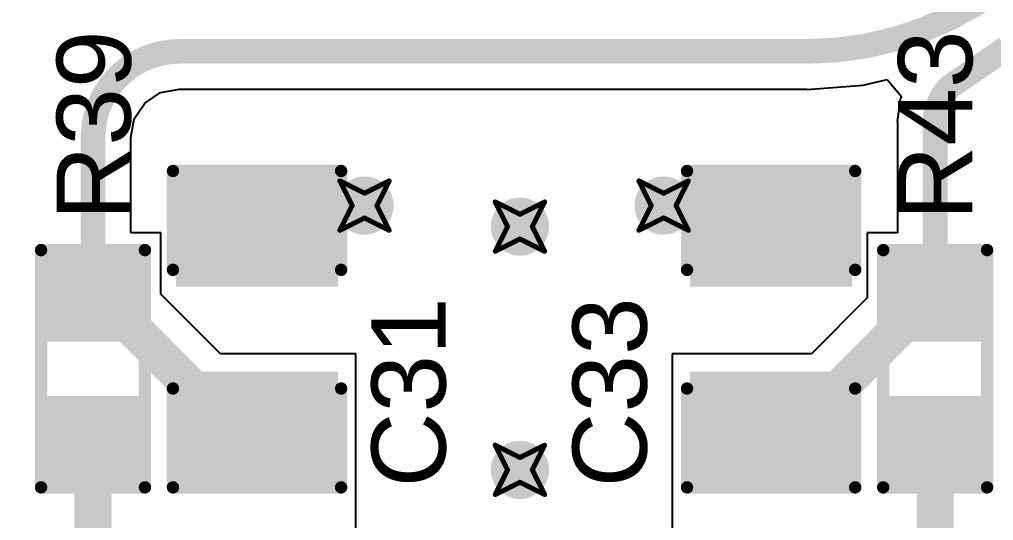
# Model space of a CAD drawing. Header units: inches. Extents: x -0.03 to 9.71, y 0.01 to 4.44.
# Drawn here: x 1.7654 to 2.1592, y 1.3181 to 1.5208 of the extents above; entities that cross this region are included whole.
import ezdxf

# ---------------------------------------------------------------- set-up
doc = ezdxf.new("R2010")
doc.units = ezdxf.units.IN
doc.header["$MEASUREMENT"] = 0
for name, color, linetype in [('Bottom Layer', 5, 'Continuous'), ('Drill Drawing', 1, 'Continuous'), ('Layer 1', 16, 'Continuous'), ('Layer 2', 76, 'Continuous'), ('Top Layer', 1, 'Continuous'), ('Top Overlay', 2, 'Continuous'), ('Top Paste', 8, 'Continuous'), ('Top Solder', 216, 'Continuous'), ('Via Holes', 16, 'Continuous')]:
    doc.layers.add(name, color=color, linetype=linetype)
doc.styles.add('Arial', font='', dxfattribs={"height": 0.2})
doc.styles.get('Arial').set_extended_font_data('Arial')

# ---------------------------------------------------------------- blocks, each defined once
blk = doc.blocks.new('R___0603_54')
at = {"layer": 'Top Layer'}
for points in [[(-0.015, 0.0175), (-0.015, -0.0175), (-0.045, -0.0175), (-0.045, 0.0175)], [(0.045, 0.0175), (0.045, -0.0175), (0.015, -0.0175), (0.015, 0.0175)]]:
    blk.add_hatch(color=1, dxfattribs=at).paths.add_polyline_path(points)
at = {"layer": 'Top Paste'}
for points in [[(-0.015, 0.0175), (-0.015, -0.0175), (-0.045, -0.0175), (-0.045, 0.0175)], [(0.045, 0.0175), (0.045, -0.0175), (0.015, -0.0175), (0.015, 0.0175)]]:
    blk.add_hatch(color=8, dxfattribs=at).paths.add_polyline_path(points)
at = {"layer": 'Top Solder'}
for points in [[(-0.011, 0.0215), (-0.011, -0.0215), (-0.049, -0.0215), (-0.049, 0.0215)], [(0.049, 0.0215), (0.049, -0.0215), (0.011, -0.0215), (0.011, 0.0215)]]:
    blk.add_hatch(color=216, dxfattribs=at).paths.add_polyline_path(points)
at = {"layer": 'Top Overlay'}
for points in [[(-0.048, 0.021, 0.005, 0.005, 0), (0.048, 0.021, 0.005, 0.005, 0)], [(-0.048, 0.021, 0.005, 0.005, 0), (-0.048, -0.021, 0.005, 0.005, 0)], [(0.048, 0.021, 0.005, 0.005, 0), (0.048, -0.021, 0.005, 0.005, 0)], [(-0.048, -0.021, 0.005, 0.005, 0), (0.048, -0.021, 0.005, 0.005, 0)]]:
    blk.add_lwpolyline(points, format="xyseb", dxfattribs=at)
for points in [[(-0.04925, 0.021, 0.0025, 0.0025, 1), (-0.04675, 0.021, 0.0025, 0.0025, 1)], [(-0.04925, 0.021, 0.0025, 0.0025, 1), (-0.04675, 0.021, 0.0025, 0.0025, 1)], [(0.04675, 0.021, 0.0025, 0.0025, 1), (0.04925, 0.021, 0.0025, 0.0025, 1)], [(0.04675, 0.021, 0.0025, 0.0025, 1), (0.04925, 0.021, 0.0025, 0.0025, 1)], [(-0.04925, -0.021, 0.0025, 0.0025, 1), (-0.04675, -0.021, 0.0025, 0.0025, 1)], [(-0.04925, -0.021, 0.0025, 0.0025, 1), (-0.04675, -0.021, 0.0025, 0.0025, 1)], [(0.04675, -0.021, 0.0025, 0.0025, 1), (0.04925, -0.021, 0.0025, 0.0025, 1)], [(0.04675, -0.021, 0.0025, 0.0025, 1), (0.04925, -0.021, 0.0025, 0.0025, 1)]]:
    blk.add_lwpolyline(points, format="xyseb", close=True, dxfattribs=at)
blk = doc.blocks.new('R___0603_58')
at = {"layer": 'Top Layer'}
for points in [[(-0.015, 0.0175), (-0.015, -0.0175), (-0.045, -0.0175), (-0.045, 0.0175)], [(0.045, 0.0175), (0.045, -0.0175), (0.015, -0.0175), (0.015, 0.0175)]]:
    blk.add_hatch(color=1, dxfattribs=at).paths.add_polyline_path(points)
at = {"layer": 'Top Paste'}
for points in [[(-0.015, 0.0175), (-0.015, -0.0175), (-0.045, -0.0175), (-0.045, 0.0175)], [(0.045, 0.0175), (0.045, -0.0175), (0.015, -0.0175), (0.015, 0.0175)]]:
    blk.add_hatch(color=8, dxfattribs=at).paths.add_polyline_path(points)
at = {"layer": 'Top Solder'}
for points in [[(-0.011, 0.0215), (-0.011, -0.0215), (-0.049, -0.0215), (-0.049, 0.0215)], [(0.049, 0.0215), (0.049, -0.0215), (0.011, -0.0215), (0.011, 0.0215)]]:
    blk.add_hatch(color=216, dxfattribs=at).paths.add_polyline_path(points)
at = {"layer": 'Top Overlay'}
for points in [[(-0.048, 0.021, 0.005, 0.005, 0), (0.048, 0.021, 0.005, 0.005, 0)], [(-0.048, 0.021, 0.005, 0.005, 0), (-0.048, -0.021, 0.005, 0.005, 0)], [(0.048, 0.021, 0.005, 0.005, 0), (0.048, -0.021, 0.005, 0.005, 0)], [(-0.048, -0.021, 0.005, 0.005, 0), (0.048, -0.021, 0.005, 0.005, 0)]]:
    blk.add_lwpolyline(points, format="xyseb", dxfattribs=at)
for points in [[(-0.04925, 0.021, 0.0025, 0.0025, 1), (-0.04675, 0.021, 0.0025, 0.0025, 1)], [(-0.04925, 0.021, 0.0025, 0.0025, 1), (-0.04675, 0.021, 0.0025, 0.0025, 1)], [(0.04675, 0.021, 0.0025, 0.0025, 1), (0.04925, 0.021, 0.0025, 0.0025, 1)], [(0.04675, 0.021, 0.0025, 0.0025, 1), (0.04925, 0.021, 0.0025, 0.0025, 1)], [(-0.04925, -0.021, 0.0025, 0.0025, 1), (-0.04675, -0.021, 0.0025, 0.0025, 1)], [(-0.04925, -0.021, 0.0025, 0.0025, 1), (-0.04675, -0.021, 0.0025, 0.0025, 1)], [(0.04675, -0.021, 0.0025, 0.0025, 1), (0.04925, -0.021, 0.0025, 0.0025, 1)], [(0.04675, -0.021, 0.0025, 0.0025, 1), (0.04925, -0.021, 0.0025, 0.0025, 1)]]:
    blk.add_lwpolyline(points, format="xyseb", close=True, dxfattribs=at)
blk = doc.blocks.new('C___0805_165')
at = {"layer": 'Top Layer'}
for points in [[(-0.06, 0.03), (-0.02, 0.03), (-0.02, -0.03), (-0.06, -0.03)], [(0.02, 0.03), (0.06, 0.03), (0.06, -0.03), (0.02, -0.03)]]:
    blk.add_hatch(color=1, dxfattribs=at).paths.add_polyline_path(points)
at = {"layer": 'Top Paste'}
for points in [[(-0.06, 0.03), (-0.02, 0.03), (-0.02, -0.03), (-0.06, -0.03)], [(0.02, 0.03), (0.06, 0.03), (0.06, -0.03), (0.02, -0.03)]]:
    blk.add_hatch(color=8, dxfattribs=at).paths.add_polyline_path(points)
at = {"layer": 'Top Solder'}
for points in [[(-0.06276, 0.03276), (-0.01724, 0.03276), (-0.01724, -0.03276), (-0.06276, -0.03276)], [(0.01724, 0.03276), (0.06276, 0.03276), (0.06276, -0.03276), (0.01724, -0.03276)]]:
    blk.add_hatch(color=216, dxfattribs=at).paths.add_polyline_path(points)
at = {"layer": 'Top Overlay'}
for points in [[(-0.064, -0.034, 0.005, 0.005, 0), (-0.064, 0.034, 0.005, 0.005, 0)], [(-0.024, 0.034, 0.005, 0.005, 0), (-0.064, 0.034, 0.005, 0.005, 0)], [(0.064, 0.034, 0.005, 0.005, 0), (0.024, 0.034, 0.005, 0.005, 0)], [(0.064, -0.034, 0.005, 0.005, 0), (0.064, 0.034, 0.005, 0.005, 0)], [(-0.024, -0.034, 0.005, 0.005, 0), (-0.064, -0.034, 0.005, 0.005, 0)], [(0.064, -0.034, 0.005, 0.005, 0), (0.024, -0.034, 0.005, 0.005, 0)]]:
    blk.add_lwpolyline(points, format="xyseb", dxfattribs=at)
for points in [[(-0.06525, 0.034, 0.0025, 0.0025, 1), (-0.06275, 0.034, 0.0025, 0.0025, 1)], [(-0.06525, 0.034, 0.0025, 0.0025, 1), (-0.06275, 0.034, 0.0025, 0.0025, 1)], [(-0.02525, 0.034, 0.0025, 0.0025, 1), (-0.02275, 0.034, 0.0025, 0.0025, 1)], [(0.02275, 0.034, 0.0025, 0.0025, 1), (0.02525, 0.034, 0.0025, 0.0025, 1)], [(0.06275, 0.034, 0.0025, 0.0025, 1), (0.06525, 0.034, 0.0025, 0.0025, 1)], [(0.06275, 0.034, 0.0025, 0.0025, 1), (0.06525, 0.034, 0.0025, 0.0025, 1)], [(-0.06525, -0.034, 0.0025, 0.0025, 1), (-0.06275, -0.034, 0.0025, 0.0025, 1)], [(-0.06525, -0.034, 0.0025, 0.0025, 1), (-0.06275, -0.034, 0.0025, 0.0025, 1)], [(-0.02525, -0.034, 0.0025, 0.0025, 1), (-0.02275, -0.034, 0.0025, 0.0025, 1)], [(0.02275, -0.034, 0.0025, 0.0025, 1), (0.02525, -0.034, 0.0025, 0.0025, 1)], [(0.06275, -0.034, 0.0025, 0.0025, 1), (0.06525, -0.034, 0.0025, 0.0025, 1)], [(0.06275, -0.034, 0.0025, 0.0025, 1), (0.06525, -0.034, 0.0025, 0.0025, 1)]]:
    blk.add_lwpolyline(points, format="xyseb", close=True, dxfattribs=at)
blk = doc.blocks.new('C___0805_167')
at = {"layer": 'Top Layer'}
for points in [[(-0.06, 0.03), (-0.02, 0.03), (-0.02, -0.03), (-0.06, -0.03)], [(0.02, 0.03), (0.06, 0.03), (0.06, -0.03), (0.02, -0.03)]]:
    blk.add_hatch(color=1, dxfattribs=at).paths.add_polyline_path(points)
at = {"layer": 'Top Paste'}
for points in [[(-0.06, 0.03), (-0.02, 0.03), (-0.02, -0.03), (-0.06, -0.03)], [(0.02, 0.03), (0.06, 0.03), (0.06, -0.03), (0.02, -0.03)]]:
    blk.add_hatch(color=8, dxfattribs=at).paths.add_polyline_path(points)
at = {"layer": 'Top Solder'}
for points in [[(-0.06276, 0.03276), (-0.01724, 0.03276), (-0.01724, -0.03276), (-0.06276, -0.03276)], [(0.01724, 0.03276), (0.06276, 0.03276), (0.06276, -0.03276), (0.01724, -0.03276)]]:
    blk.add_hatch(color=216, dxfattribs=at).paths.add_polyline_path(points)
at = {"layer": 'Top Overlay'}
for points in [[(-0.064, 0.034, 0.005, 0.005, 0), (-0.064, -0.034, 0.005, 0.005, 0)], [(-0.064, 0.034, 0.005, 0.005, 0), (-0.024, 0.034, 0.005, 0.005, 0)], [(0.024, 0.034, 0.005, 0.005, 0), (0.064, 0.034, 0.005, 0.005, 0)], [(0.064, 0.034, 0.005, 0.005, 0), (0.064, -0.034, 0.005, 0.005, 0)], [(-0.064, -0.034, 0.005, 0.005, 0), (-0.024, -0.034, 0.005, 0.005, 0)], [(0.024, -0.034, 0.005, 0.005, 0), (0.064, -0.034, 0.005, 0.005, 0)]]:
    blk.add_lwpolyline(points, format="xyseb", dxfattribs=at)
for points in [[(-0.06525, 0.034, 0.0025, 0.0025, 1), (-0.06275, 0.034, 0.0025, 0.0025, 1)], [(-0.06525, 0.034, 0.0025, 0.0025, 1), (-0.06275, 0.034, 0.0025, 0.0025, 1)], [(-0.02525, 0.034, 0.0025, 0.0025, 1), (-0.02275, 0.034, 0.0025, 0.0025, 1)], [(0.02275, 0.034, 0.0025, 0.0025, 1), (0.02525, 0.034, 0.0025, 0.0025, 1)], [(0.06275, 0.034, 0.0025, 0.0025, 1), (0.06525, 0.034, 0.0025, 0.0025, 1)], [(0.06275, 0.034, 0.0025, 0.0025, 1), (0.06525, 0.034, 0.0025, 0.0025, 1)], [(-0.06525, -0.034, 0.0025, 0.0025, 1), (-0.06275, -0.034, 0.0025, 0.0025, 1)], [(-0.06525, -0.034, 0.0025, 0.0025, 1), (-0.06275, -0.034, 0.0025, 0.0025, 1)], [(-0.02525, -0.034, 0.0025, 0.0025, 1), (-0.02275, -0.034, 0.0025, 0.0025, 1)], [(0.02275, -0.034, 0.0025, 0.0025, 1), (0.02525, -0.034, 0.0025, 0.0025, 1)], [(0.06275, -0.034, 0.0025, 0.0025, 1), (0.06525, -0.034, 0.0025, 0.0025, 1)], [(0.06275, -0.034, 0.0025, 0.0025, 1), (0.06525, -0.034, 0.0025, 0.0025, 1)]]:
    blk.add_lwpolyline(points, format="xyseb", close=True, dxfattribs=at)

msp = doc.modelspace()

# ---------------------------------------------------------------- hatches: boundary and pattern name
at = {"layer": 'Bottom Layer'}
h = msp.add_hatch(color=5, dxfattribs=at)
edge = h.paths.add_edge_path()
edge.add_arc((1.90488, 1.44551), 0.01181, 0, 360)
h = msp.add_hatch(color=5, dxfattribs=at)
edge = h.paths.add_edge_path()
edge.add_arc((2.02583, 1.44551), 0.01181, 0, 360)
h = msp.add_hatch(color=5, dxfattribs=at)
edge = h.paths.add_edge_path()
edge.add_arc((1.96772, 1.43701), 0.01181, 0, 360)
h = msp.add_hatch(color=5, dxfattribs=at)
edge = h.paths.add_edge_path()
edge.add_arc((1.96772, 1.33858), 0.01181, 0, 360)
at = {"layer": 'Layer 1'}
h = msp.add_hatch(color=16, dxfattribs=at)
edge = h.paths.add_edge_path()
edge.add_arc((1.90488, 1.44551), 0.01181, 0, 360)
h = msp.add_hatch(color=16, dxfattribs=at)
edge = h.paths.add_edge_path()
edge.add_arc((2.02583, 1.44551), 0.01181, 0, 360)
h = msp.add_hatch(color=16, dxfattribs=at)
edge = h.paths.add_edge_path()
edge.add_arc((1.96772, 1.43701), 0.01181, 0, 360)
h = msp.add_hatch(color=16, dxfattribs=at)
edge = h.paths.add_edge_path()
edge.add_arc((1.96772, 1.33858), 0.01181, 0, 360)
at = {"layer": 'Layer 2'}
h = msp.add_hatch(color=76, dxfattribs=at)
edge = h.paths.add_edge_path()
edge.add_arc((1.90488, 1.44551), 0.01181, 0, 360)
h = msp.add_hatch(color=76, dxfattribs=at)
edge = h.paths.add_edge_path()
edge.add_arc((2.02583, 1.44551), 0.01181, 0, 360)
h = msp.add_hatch(color=76, dxfattribs=at)
edge = h.paths.add_edge_path()
edge.add_arc((1.96772, 1.43701), 0.01181, 0, 360)
h = msp.add_hatch(color=76, dxfattribs=at)
edge = h.paths.add_edge_path()
edge.add_arc((1.96772, 1.33858), 0.01181, 0, 360)
at = {"layer": 'Top Layer'}
h = msp.add_hatch(color=1, dxfattribs=at)
edge = h.paths.add_edge_path()
edge.add_arc((1.90488, 1.44551), 0.01181, 0, 360)
h = msp.add_hatch(color=1, dxfattribs=at)
edge = h.paths.add_edge_path()
edge.add_arc((2.02583, 1.44551), 0.01181, 0, 360)
h = msp.add_hatch(color=1, dxfattribs=at)
edge = h.paths.add_edge_path()
edge.add_arc((1.96772, 1.43701), 0.01181, 0, 360)
h = msp.add_hatch(color=1, dxfattribs=at)
edge = h.paths.add_edge_path()
edge.add_arc((1.96772, 1.33858), 0.01181, 0, 360)
at = {"layer": 'Via Holes'}
h = msp.add_hatch(color=7, dxfattribs=at)
edge = h.paths.add_edge_path()
edge.add_arc((1.90488, 1.44551), 0.00591, 0, 360)
h = msp.add_hatch(color=7, dxfattribs=at)
edge = h.paths.add_edge_path()
edge.add_arc((2.02583, 1.44551), 0.00591, 0, 360)
h = msp.add_hatch(color=7, dxfattribs=at)
edge = h.paths.add_edge_path()
edge.add_arc((1.96772, 1.43701), 0.00591, 0, 360)
h = msp.add_hatch(color=7, dxfattribs=at)
edge = h.paths.add_edge_path()
edge.add_arc((1.96772, 1.33858), 0.00591, 0, 360)

# ---------------------------------------------------------------- linework, layer by layer
at = {"layer": 'Drill Drawing'}
for points in [[(1.89488, 1.45551, 0.002, 0.002, 0), (1.90488, 1.45051, 0.002, 0.002, 0)], [(1.89488, 1.45551, 0.002, 0.002, 0), (1.89988, 1.44551, 0.002, 0.002, 0)], [(1.90488, 1.45051, 0.002, 0.002, 0), (1.91488, 1.45551, 0.002, 0.002, 0)], [(1.90988, 1.44551, 0.002, 0.002, 0), (1.91488, 1.45551, 0.002, 0.002, 0)], [(2.01583, 1.45551, 0.002, 0.002, 0), (2.02583, 1.45051, 0.002, 0.002, 0)], [(2.01583, 1.45551, 0.002, 0.002, 0), (2.02083, 1.44551, 0.002, 0.002, 0)], [(2.02583, 1.45051, 0.002, 0.002, 0), (2.03583, 1.45551, 0.002, 0.002, 0)], [(2.03083, 1.44551, 0.002, 0.002, 0), (2.03583, 1.45551, 0.002, 0.002, 0)], [(1.89488, 1.43551, 0.002, 0.002, 0), (1.89988, 1.44551, 0.002, 0.002, 0)], [(1.90988, 1.44551, 0.002, 0.002, 0), (1.91488, 1.43551, 0.002, 0.002, 0)], [(1.95772, 1.44701, 0.002, 0.002, 0), (1.96772, 1.44201, 0.002, 0.002, 0)], [(1.95772, 1.44701, 0.002, 0.002, 0), (1.96272, 1.43701, 0.002, 0.002, 0)], [(1.96772, 1.44201, 0.002, 0.002, 0), (1.97772, 1.44701, 0.002, 0.002, 0)], [(1.97272, 1.43701, 0.002, 0.002, 0), (1.97772, 1.44701, 0.002, 0.002, 0)], [(2.01583, 1.43551, 0.002, 0.002, 0), (2.02083, 1.44551, 0.002, 0.002, 0)], [(2.03083, 1.44551, 0.002, 0.002, 0), (2.03583, 1.43551, 0.002, 0.002, 0)], [(1.89488, 1.43551, 0.002, 0.002, 0), (1.90488, 1.44051, 0.002, 0.002, 0)], [(1.90488, 1.44051, 0.002, 0.002, 0), (1.91488, 1.43551, 0.002, 0.002, 0)], [(1.95772, 1.42701, 0.002, 0.002, 0), (1.96272, 1.43701, 0.002, 0.002, 0)], [(1.97272, 1.43701, 0.002, 0.002, 0), (1.97772, 1.42701, 0.002, 0.002, 0)], [(2.01583, 1.43551, 0.002, 0.002, 0), (2.02583, 1.44051, 0.002, 0.002, 0)], [(2.02583, 1.44051, 0.002, 0.002, 0), (2.03583, 1.43551, 0.002, 0.002, 0)], [(1.95772, 1.42701, 0.002, 0.002, 0), (1.96772, 1.43201, 0.002, 0.002, 0)], [(1.96772, 1.43201, 0.002, 0.002, 0), (1.97772, 1.42701, 0.002, 0.002, 0)], [(1.95772, 1.34858, 0.002, 0.002, 0), (1.96772, 1.34358, 0.002, 0.002, 0)], [(1.95772, 1.34858, 0.002, 0.002, 0), (1.96272, 1.33858, 0.002, 0.002, 0)], [(1.96772, 1.34358, 0.002, 0.002, 0), (1.97772, 1.34858, 0.002, 0.002, 0)], [(1.97272, 1.33858, 0.002, 0.002, 0), (1.97772, 1.34858, 0.002, 0.002, 0)], [(1.95772, 1.32858, 0.002, 0.002, 0), (1.96272, 1.33858, 0.002, 0.002, 0)], [(1.97272, 1.33858, 0.002, 0.002, 0), (1.97772, 1.32858, 0.002, 0.002, 0)], [(1.95772, 1.32858, 0.002, 0.002, 0), (1.96772, 1.33358, 0.002, 0.002, 0)], [(1.96772, 1.33358, 0.002, 0.002, 0), (1.97772, 1.32858, 0.002, 0.002, 0)]]:
    msp.add_lwpolyline(points, format="xyseb", dxfattribs=at)
for points in [[(1.89438, 1.45551, 0.001, 0.001, 1), (1.89538, 1.45551, 0.001, 0.001, 1)], [(1.89438, 1.45551, 0.001, 0.001, 1), (1.89538, 1.45551, 0.001, 0.001, 1)], [(1.91438, 1.45551, 0.001, 0.001, 1), (1.91538, 1.45551, 0.001, 0.001, 1)], [(1.91438, 1.45551, 0.001, 0.001, 1), (1.91538, 1.45551, 0.001, 0.001, 1)], [(2.01533, 1.45551, 0.001, 0.001, 1), (2.01633, 1.45551, 0.001, 0.001, 1)], [(2.01533, 1.45551, 0.001, 0.001, 1), (2.01633, 1.45551, 0.001, 0.001, 1)], [(2.03533, 1.45551, 0.001, 0.001, 1), (2.03633, 1.45551, 0.001, 0.001, 1)], [(2.03533, 1.45551, 0.001, 0.001, 1), (2.03633, 1.45551, 0.001, 0.001, 1)], [(1.90438, 1.45051, 0.001, 0.001, 1), (1.90538, 1.45051, 0.001, 0.001, 1)], [(1.90438, 1.45051, 0.001, 0.001, 1), (1.90538, 1.45051, 0.001, 0.001, 1)], [(2.02533, 1.45051, 0.001, 0.001, 1), (2.02633, 1.45051, 0.001, 0.001, 1)], [(2.02533, 1.45051, 0.001, 0.001, 1), (2.02633, 1.45051, 0.001, 0.001, 1)], [(1.89938, 1.44551, 0.001, 0.001, 1), (1.90038, 1.44551, 0.001, 0.001, 1)], [(1.89938, 1.44551, 0.001, 0.001, 1), (1.90038, 1.44551, 0.001, 0.001, 1)], [(1.90938, 1.44551, 0.001, 0.001, 1), (1.91038, 1.44551, 0.001, 0.001, 1)], [(1.90938, 1.44551, 0.001, 0.001, 1), (1.91038, 1.44551, 0.001, 0.001, 1)], [(1.95722, 1.44701, 0.001, 0.001, 1), (1.95822, 1.44701, 0.001, 0.001, 1)], [(1.95722, 1.44701, 0.001, 0.001, 1), (1.95822, 1.44701, 0.001, 0.001, 1)], [(1.97722, 1.44701, 0.001, 0.001, 1), (1.97822, 1.44701, 0.001, 0.001, 1)], [(1.97722, 1.44701, 0.001, 0.001, 1), (1.97822, 1.44701, 0.001, 0.001, 1)], [(2.02033, 1.44551, 0.001, 0.001, 1), (2.02133, 1.44551, 0.001, 0.001, 1)], [(2.02033, 1.44551, 0.001, 0.001, 1), (2.02133, 1.44551, 0.001, 0.001, 1)], [(2.03033, 1.44551, 0.001, 0.001, 1), (2.03133, 1.44551, 0.001, 0.001, 1)], [(2.03033, 1.44551, 0.001, 0.001, 1), (2.03133, 1.44551, 0.001, 0.001, 1)], [(1.96722, 1.44201, 0.001, 0.001, 1), (1.96822, 1.44201, 0.001, 0.001, 1)], [(1.96722, 1.44201, 0.001, 0.001, 1), (1.96822, 1.44201, 0.001, 0.001, 1)], [(1.90438, 1.44051, 0.001, 0.001, 1), (1.90538, 1.44051, 0.001, 0.001, 1)], [(1.90438, 1.44051, 0.001, 0.001, 1), (1.90538, 1.44051, 0.001, 0.001, 1)], [(1.96222, 1.43701, 0.001, 0.001, 1), (1.96322, 1.43701, 0.001, 0.001, 1)], [(1.96222, 1.43701, 0.001, 0.001, 1), (1.96322, 1.43701, 0.001, 0.001, 1)], [(1.97222, 1.43701, 0.001, 0.001, 1), (1.97322, 1.43701, 0.001, 0.001, 1)], [(1.97222, 1.43701, 0.001, 0.001, 1), (1.97322, 1.43701, 0.001, 0.001, 1)], [(2.02533, 1.44051, 0.001, 0.001, 1), (2.02633, 1.44051, 0.001, 0.001, 1)], [(2.02533, 1.44051, 0.001, 0.001, 1), (2.02633, 1.44051, 0.001, 0.001, 1)], [(1.89438, 1.43551, 0.001, 0.001, 1), (1.89538, 1.43551, 0.001, 0.001, 1)], [(1.89438, 1.43551, 0.001, 0.001, 1), (1.89538, 1.43551, 0.001, 0.001, 1)], [(1.91438, 1.43551, 0.001, 0.001, 1), (1.91538, 1.43551, 0.001, 0.001, 1)], [(1.91438, 1.43551, 0.001, 0.001, 1), (1.91538, 1.43551, 0.001, 0.001, 1)], [(2.01533, 1.43551, 0.001, 0.001, 1), (2.01633, 1.43551, 0.001, 0.001, 1)], [(2.01533, 1.43551, 0.001, 0.001, 1), (2.01633, 1.43551, 0.001, 0.001, 1)], [(2.03533, 1.43551, 0.001, 0.001, 1), (2.03633, 1.43551, 0.001, 0.001, 1)], [(2.03533, 1.43551, 0.001, 0.001, 1), (2.03633, 1.43551, 0.001, 0.001, 1)], [(1.96722, 1.43201, 0.001, 0.001, 1), (1.96822, 1.43201, 0.001, 0.001, 1)], [(1.96722, 1.43201, 0.001, 0.001, 1), (1.96822, 1.43201, 0.001, 0.001, 1)], [(1.95722, 1.42701, 0.001, 0.001, 1), (1.95822, 1.42701, 0.001, 0.001, 1)], [(1.95722, 1.42701, 0.001, 0.001, 1), (1.95822, 1.42701, 0.001, 0.001, 1)], [(1.97722, 1.42701, 0.001, 0.001, 1), (1.97822, 1.42701, 0.001, 0.001, 1)], [(1.97722, 1.42701, 0.001, 0.001, 1), (1.97822, 1.42701, 0.001, 0.001, 1)], [(1.95722, 1.34858, 0.001, 0.001, 1), (1.95822, 1.34858, 0.001, 0.001, 1)], [(1.95722, 1.34858, 0.001, 0.001, 1), (1.95822, 1.34858, 0.001, 0.001, 1)], [(1.97722, 1.34858, 0.001, 0.001, 1), (1.97822, 1.34858, 0.001, 0.001, 1)], [(1.97722, 1.34858, 0.001, 0.001, 1), (1.97822, 1.34858, 0.001, 0.001, 1)], [(1.96722, 1.34358, 0.001, 0.001, 1), (1.96822, 1.34358, 0.001, 0.001, 1)], [(1.96722, 1.34358, 0.001, 0.001, 1), (1.96822, 1.34358, 0.001, 0.001, 1)], [(1.96222, 1.33858, 0.001, 0.001, 1), (1.96322, 1.33858, 0.001, 0.001, 1)], [(1.96222, 1.33858, 0.001, 0.001, 1), (1.96322, 1.33858, 0.001, 0.001, 1)], [(1.97222, 1.33858, 0.001, 0.001, 1), (1.97322, 1.33858, 0.001, 0.001, 1)], [(1.97222, 1.33858, 0.001, 0.001, 1), (1.97322, 1.33858, 0.001, 0.001, 1)], [(1.96722, 1.33358, 0.001, 0.001, 1), (1.96822, 1.33358, 0.001, 0.001, 1)], [(1.96722, 1.33358, 0.001, 0.001, 1), (1.96822, 1.33358, 0.001, 0.001, 1)], [(1.95722, 1.32858, 0.001, 0.001, 1), (1.95822, 1.32858, 0.001, 0.001, 1)], [(1.95722, 1.32858, 0.001, 0.001, 1), (1.95822, 1.32858, 0.001, 0.001, 1)], [(1.97722, 1.32858, 0.001, 0.001, 1), (1.97822, 1.32858, 0.001, 0.001, 1)], [(1.97722, 1.32858, 0.001, 0.001, 1), (1.97822, 1.32858, 0.001, 0.001, 1)]]:
    msp.add_lwpolyline(points, format="xyseb", close=True, dxfattribs=at)
at = {"layer": 'Top Layer'}
for p, q in [((2.08367, 1.49242), (2.10657, 1.49423)), ((2.10657, 1.49423), (2.11619, 1.49654)), ((2.11619, 1.49654), (2.12202, 1.48971)), ((1.81598, 1.48698), (1.82237, 1.49125)), ((1.82237, 1.49125), (1.82246, 1.49127)), ((1.82246, 1.49127), (1.82992, 1.49258)), ((1.82992, 1.49258), (1.82992, 1.49258)), ((1.82992, 1.49258), (1.83774, 1.49258)), ((1.83774, 1.49258), (2.08367, 1.49258)), ((2.08367, 1.49258), (2.08367, 1.49242)), ((2.12202, 1.48971), (2.12153, 1.48852)), ((1.8117, 1.48058), (1.81598, 1.48698)), ((2.12153, 1.48852), (2.12033, 1.47938)), ((1.81037, 1.47303), (1.81168, 1.48049)), ((1.81168, 1.48049), (1.8117, 1.48058)), ((2.12033, 1.47938), (2.12034, 1.47938)), ((2.12034, 1.47938), (2.12034, 1.43451)), ((1.81037, 1.46512), (1.81037, 1.47303)), ((1.81037, 1.46503), (1.81037, 1.46512)), ((1.81037, 1.43451), (1.81037, 1.46503)), ((1.82258, 1.43451), (1.81037, 1.43451)), ((1.82258, 1.40972), (1.82258, 1.43451)), ((2.12034, 1.43451), (2.10813, 1.43451)), ((2.10813, 1.43451), (2.10813, 1.40814)), ((1.84667, 1.38551), (1.82258, 1.40972)), ((2.10813, 1.40814), (2.08561, 1.38551)), ((1.90142, 1.38551), (1.84667, 1.38551)), ((1.90142, 1.32551), (1.90142, 1.38551)), ((2.08561, 1.38551), (2.02929, 1.38551)), ((2.02929, 1.38551), (2.02929, 1.32551)), ((1.90142, 1.31984), (1.90142, 1.32551)), ((1.90142, 1.32551), (1.90142, 1.32551)), ((2.02929, 1.32551), (2.02929, 1.32551)), ((2.02929, 1.32551), (2.02929, 1.31984)), ((1.90142, 1.25984), (1.90142, 1.31984)), ((1.90142, 1.31984), (1.90142, 1.31984)), ((2.02929, 1.31984), (2.02929, 1.31984)), ((2.02929, 1.31984), (2.02929, 1.25984))]:
    msp.add_line(p, q, dxfattribs=at)
for points in [[(2.21457, 1.63877, 0.01, 0.01, -0.414214), (2.08367, 1.50787, 0.01, 0.01, 0)], [(1.73563, 1.49725, 0.01, 0.01, -0.414214), (1.77145, 1.53307, 0.01, 0.01, 0)], [(1.79508, 1.47303, 0.01, 0.01, -0.414214), (1.82992, 1.50787, 0.01, 0.01, 0)], [(1.82992, 1.50787, 0.01, 0.01, 0), (2.08367, 1.50787, 0.01, 0.01, 0)], [(2.14149, 1.49352, 0.01, 0.01, 0), (2.16432, 1.50921, 0.01, 0.01, 0)], [(2.13563, 1.47938, 0.01, 0.01, -0.198554), (2.14147, 1.4935, 0.01, 0.01, 0)], [(2.14147, 1.4935, 0.01, 0.01, -0.000343), (2.14149, 1.49352, 0.01, 0.01, 0)], [(2.13563, 1.40951, 0.01, 0.01, 0), (2.13563, 1.47938, 0.01, 0.01, 0)], [(1.79508, 1.41339, 0.01, 0.01, 0), (1.79508, 1.47303, 0.01, 0.01, 0)], [(1.86142, 1.44551, 0.02, 0.02, 0), (1.90488, 1.44551, 0.02, 0.02, 0)], [(2.02583, 1.44551, 0.02, 0.02, 0), (2.06929, 1.44551, 0.02, 0.02, 0)], [(1.79508, 1.40951, 0.015, 0.015, 0), (1.80508, 1.40201, 0.015, 0.015, 0)], [(2.1272, 1.40201, 0.015, 0.015, 0), (2.13467, 1.40951, 0.015, 0.015, 0)], [(1.80508, 1.40201, 0.015, 0.015, 0), (1.83892, 1.36801, 0.015, 0.015, 0)], [(2.09179, 1.36643, 0.015, 0.015, 0), (2.1272, 1.40201, 0.015, 0.015, 0)], [(1.83892, 1.36801, 0.015, 0.015, 0), (1.86142, 1.35551, 0.015, 0.015, 0)], [(2.06929, 1.35551, 0.015, 0.015, 0), (2.09179, 1.36643, 0.015, 0.015, 0)], [(1.79508, 1.29584, 0.015, 0.015, 0), (1.79508, 1.34951, 0.015, 0.015, 0)], [(2.13563, 1.29584, 0.015, 0.015, 0), (2.13563, 1.34951, 0.015, 0.015, 0)]]:
    msp.add_lwpolyline(points, format="xyseb", dxfattribs=at)
for points in [[(1.82742, 1.50787, 0.005, 0.005, 1), (1.83242, 1.50787, 0.005, 0.005, 1)], [(1.82742, 1.50787, 0.005, 0.005, 1), (1.83242, 1.50787, 0.005, 0.005, 1)], [(2.08117, 1.50787, 0.005, 0.005, 1), (2.08617, 1.50787, 0.005, 0.005, 1)], [(2.08117, 1.50787, 0.005, 0.005, 1), (2.08617, 1.50787, 0.005, 0.005, 1)], [(2.13897, 1.4935, 0.005, 0.005, 1), (2.14397, 1.4935, 0.005, 0.005, 1)], [(2.13897, 1.4935, 0.005, 0.005, 1), (2.14397, 1.4935, 0.005, 0.005, 1)], [(2.13899, 1.49352, 0.005, 0.005, 1), (2.14399, 1.49352, 0.005, 0.005, 1)], [(2.13899, 1.49352, 0.005, 0.005, 1), (2.14399, 1.49352, 0.005, 0.005, 1)], [(2.13313, 1.47938, 0.005, 0.005, 1), (2.13813, 1.47938, 0.005, 0.005, 1)], [(2.13313, 1.47938, 0.005, 0.005, 1), (2.13813, 1.47938, 0.005, 0.005, 1)], [(1.79258, 1.47303, 0.005, 0.005, 1), (1.79758, 1.47303, 0.005, 0.005, 1)], [(1.79258, 1.47303, 0.005, 0.005, 1), (1.79758, 1.47303, 0.005, 0.005, 1)], [(1.85642, 1.44551, 0.01, 0.01, 1), (1.86642, 1.44551, 0.01, 0.01, 1)], [(1.89988, 1.44551, 0.01, 0.01, 1), (1.90988, 1.44551, 0.01, 0.01, 1)], [(2.02083, 1.44551, 0.01, 0.01, 1), (2.03083, 1.44551, 0.01, 0.01, 1)], [(2.06429, 1.44551, 0.01, 0.01, 1), (2.07429, 1.44551, 0.01, 0.01, 1)], [(1.79258, 1.41339, 0.005, 0.005, 1), (1.79758, 1.41339, 0.005, 0.005, 1)], [(1.79133, 1.40951, 0.0075, 0.0075, 1), (1.79883, 1.40951, 0.0075, 0.0075, 1)], [(2.13092, 1.40951, 0.0075, 0.0075, 1), (2.13842, 1.40951, 0.0075, 0.0075, 1)], [(2.13313, 1.40951, 0.005, 0.005, 1), (2.13813, 1.40951, 0.005, 0.005, 1)], [(1.80133, 1.40201, 0.0075, 0.0075, 1), (1.80883, 1.40201, 0.0075, 0.0075, 1)], [(1.80133, 1.40201, 0.0075, 0.0075, 1), (1.80883, 1.40201, 0.0075, 0.0075, 1)], [(2.12345, 1.40201, 0.0075, 0.0075, 1), (2.13095, 1.40201, 0.0075, 0.0075, 1)], [(2.12345, 1.40201, 0.0075, 0.0075, 1), (2.13095, 1.40201, 0.0075, 0.0075, 1)], [(1.83517, 1.36801, 0.0075, 0.0075, 1), (1.84267, 1.36801, 0.0075, 0.0075, 1)], [(1.83517, 1.36801, 0.0075, 0.0075, 1), (1.84267, 1.36801, 0.0075, 0.0075, 1)], [(2.08804, 1.36643, 0.0075, 0.0075, 1), (2.09554, 1.36643, 0.0075, 0.0075, 1)], [(2.08804, 1.36643, 0.0075, 0.0075, 1), (2.09554, 1.36643, 0.0075, 0.0075, 1)], [(1.85767, 1.35551, 0.0075, 0.0075, 1), (1.86517, 1.35551, 0.0075, 0.0075, 1)], [(2.06554, 1.35551, 0.0075, 0.0075, 1), (2.07304, 1.35551, 0.0075, 0.0075, 1)], [(1.79133, 1.34951, 0.0075, 0.0075, 1), (1.79883, 1.34951, 0.0075, 0.0075, 1)], [(2.13188, 1.34951, 0.0075, 0.0075, 1), (2.13938, 1.34951, 0.0075, 0.0075, 1)]]:
    msp.add_lwpolyline(points, format="xyseb", close=True, dxfattribs=at)

# ---------------------------------------------------------------- block references
for name, p, rotation in [('C___0805_167', (1.86142, 1.39551), 90), ('C___0805_165', (2.06929, 1.39551), 270), ('R___0603_58', (1.79508, 1.37951), 90), ('R___0603_54', (2.13563, 1.37951), 90)]:
    msp.add_blockref(name, p, dxfattribs=dict(rotation=rotation))

# ---------------------------------------------------------------- texts
at = {"layer": 'Top Overlay', "style": 'Arial'}
for s, p in [('R39', (1.81036, 1.43949)), ('R43', (2.15063, 1.43949)), ('C31', (1.93769, 1.33151)), ('C33', (2.019, 1.33151))]:
    msp.add_text(s, height=0.03, rotation=90, dxfattribs=at).set_placement(p)

doc.saveas('drawing.dxf')
